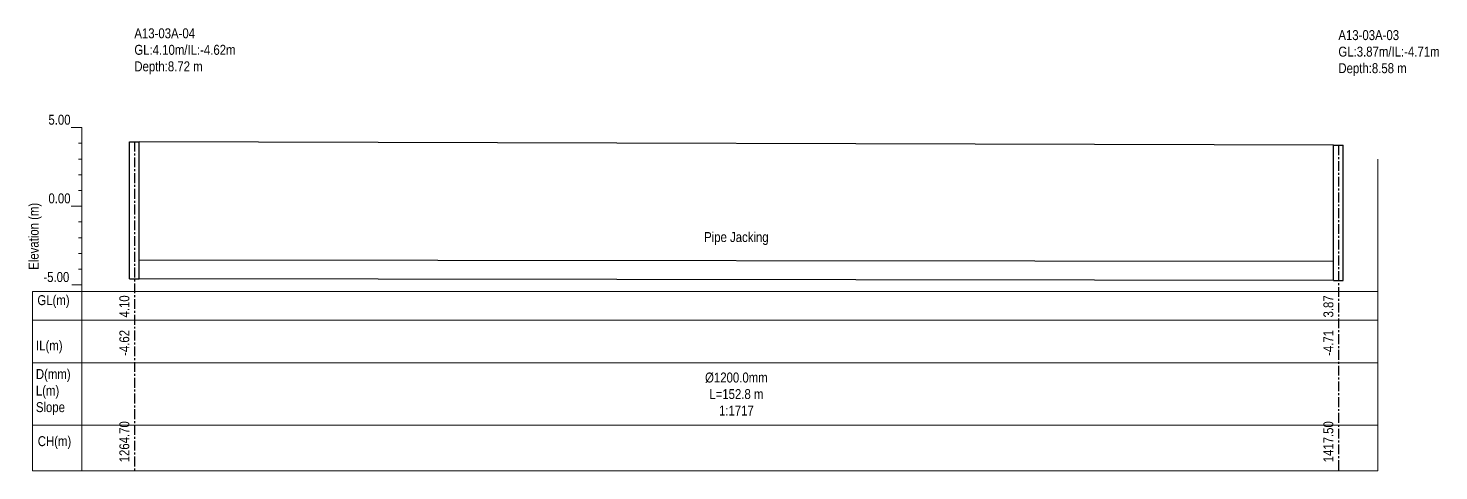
# Model space of a CAD drawing. Header units: metres. Extents: x -765 to 8757, y -99 to 211.
# Drawn here: x 4251.1 to 4430.1, y -33.6 to 22.6 of the extents above; entities that cross this region are included whole.
import ezdxf

# ---------------------------------------------------------------- set-up
doc = ezdxf.new("R2010")
doc.units = ezdxf.units.M
doc.header["$MEASUREMENT"] = 0
doc.linetypes.add('CENTER', pattern=[2, 1.25, -0.25, 0.25, -0.25])
doc.layers.add('PDF_PDF2_Geometry', color=253, linetype='Continuous', lineweight=9, true_color=0xababab)
doc.layers.add('PDF_Text', color=7, linetype='Continuous')
doc.layers.add('SM_PP_GRIDTEXT', color=7, linetype='Continuous', lineweight=5)
doc.styles.add('ALL', font='swissc.ttf')

# ---------------------------------------------------------------- blocks, each defined once
blk = doc.blocks.new('template')
at = {"layer": 'PDF_PDF2_Geometry'}
blk.add_line((0, 24.61), (0, 43.61), dxfattribs=at)
at = {"layer": 'SM_PP_GRIDTEXT'}
for p, q in [((0, 43.61), (-1.39, 43.61)), ((0, 0), (0, 43.61)), ((0, 41.61), (-0.46, 41.61)), ((0, 39.61), (-0.46, 39.61)), ((0, 37.61), (-0.46, 37.61)), ((0, 35.61), (-0.46, 35.61)), ((0, 33.61), (-1.37, 33.61)), ((0, 31.61), (-0.46, 31.61)), ((0, 29.61), (-0.46, 29.61)), ((0, 27.61), (-0.46, 27.61)), ((0, 25.61), (-0.46, 25.61)), ((0, 23.61), (-1.3, 23.61)), ((-6.28, 22.76), (-6.28, 0)), ((0, 22.76), (-6.28, 22.76)), ((-6.28, 19.12), (0, 19.12)), ((0, 13.73), (-6.28, 13.73)), ((-6.28, 0), (0, 0))]:
    blk.add_line(p, q, dxfattribs=at)
blk.add_lwpolyline([(-6.28, 5.78), (0, 5.78)], dxfattribs=at)
at = {"layer": 'PDF_Text', "char_height": 1.26, "attachment_point": 7, "style": 'ALL'}
for s, insert in [('5.00', (-4.26, 43.95)), ('0.00', (-4.26, 33.96)), ('-5.00', (-4.9, 23.97)), ('GL(m)', (-5.66, 20.67)), ('IL(m)', (-5.83, 14.91)), ('CH(m)', (-5.61, 2.76))]:
    blk.add_mtext(s, dxfattribs=dict(at, insert=insert))
at = {"layer": 'PDF_Text', "insert": (-5.12, 25.54), "char_height": 1.26, "attachment_point": 7, "rotation": 90, "style": 'ALL'}
blk.add_mtext('Elevation (m)', dxfattribs=at)
at = {"layer": 'PDF_Text', "insert": (-5.85, 7.08), "char_height": 1.26, "width": 12.5671, "attachment_point": 7, "style": 'ALL'}
blk.add_mtext('D(mm)\\P\\pxt2;L(m)\\P\\ptz;Slope', dxfattribs=at)

msp = doc.modelspace()

# ---------------------------------------------------------------- linework, layer by layer
for p, q in [((4416.8, -7.02), (4265.2, -6.84)), ((4416.8, -9.42), (4265.2, -9.24))]:
    msp.add_line(p, q)
at = {"layer": 'GROUND_ELEVATION', "color": 3}
msp.add_line((4416.8, 7.74), (4265.2, 8.2), dxfattribs=at)
at = {"layer": 'lines', "color": 8, "linetype": 'CENTER'}
for p, q in [((4264.6, 8.2), (4264.6, -33.61)), ((4417.4, 7.74), (4417.4, -33.61))]:
    msp.add_line(p, q, dxfattribs=at)
at = {"layer": 'Profile Manhole'}
for p, q in [((4264, -9.24), (4264, 8.2)), ((4264, 8.2), (4265.2, 8.2)), ((4265.2, -9.24), (4265.2, 8.2)), ((4416.8, -9.42), (4416.8, 7.74)), ((4416.8, 7.74), (4418, 7.74)), ((4418, -9.42), (4418, 7.74)), ((4264, -9.24), (4265.2, -9.24)), ((4416.8, -9.42), (4418, -9.42))]:
    msp.add_line(p, q, dxfattribs=at)
at = {"layer": 'SM_PP_GRIDTEXT'}
for p, q in [((4422.4, -33.6108), (4422.4, 6)), ((4257.9543, -10.8458), (4422.4, -10.8458)), ((4257.9543, -14.4882), (4422.4, -14.4882)), ((4257.9543, -19.878), (4422.4, -19.878)), ((4257.9543, -27.8324), (4422.4, -27.8324)), ((4257.9543, -33.6108), (4422.4, -33.6108))]:
    msp.add_line(p, q, dxfattribs=at)

# ---------------------------------------------------------------- block references
msp.add_blockref('template', (4257.9543, -33.6108))

# ---------------------------------------------------------------- texts
at = {"layer": 'ANNOTATION', "color": 7, "char_height": 1.26, "style": 'ALL'}
for s, insert, attachment_point in [('A13-03A-04\\PGL:4.10m/IL:-4.62m\\PDepth:8.72 m', (4264.6, 22.6), 1), ('A13-03A-03\\PGL:3.87m/IL:-4.71m\\PDepth:8.58 m', (4417.4, 22.37), 1), ('Pipe Jacking', (4341, -3.285), 2), ('Ø1200.0mm\\PL=152.8 m\\P1:1717', (4341, -21.13), 2)]:
    msp.add_mtext(s, dxfattribs=dict(at, insert=insert, attachment_point=attachment_point))
at = {"layer": 'PDF_text', "color": 7, "style": 'ALL'}
for s, p in [('4.10', (4263.96, -14.13)), ('3.87', (4416.76, -14.13)), ('-4.62', (4263.96, -19.01)), ('-4.71', (4416.76, -19.01)), ('1264.70', (4263.96, -32.53)), ('1417.50', (4416.76, -32.53))]:
    msp.add_text(s, height=1.26, rotation=90, dxfattribs=at).set_placement(p)

doc.saveas('drawing.dxf')
